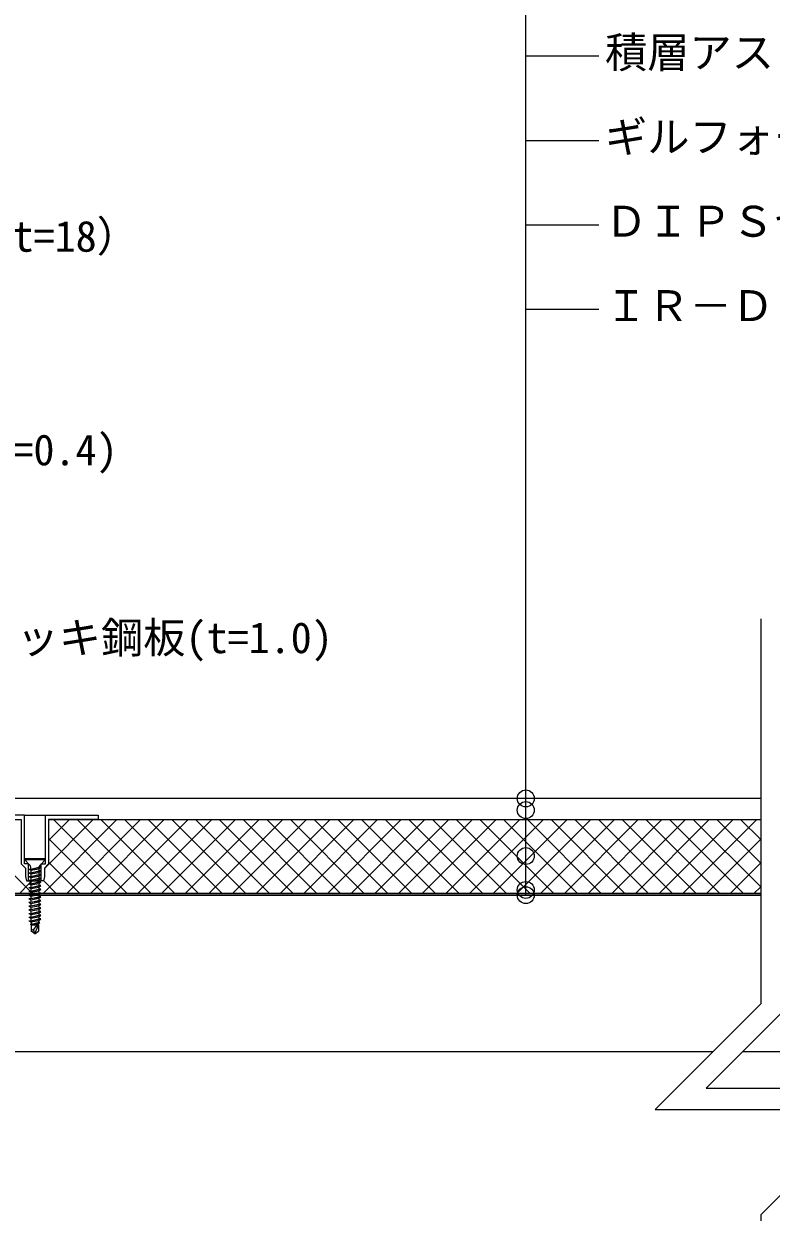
# Model space of a CAD drawing. Units: millimetres, scale not verified. Extents: x -1380 to 1380, y -955 to 955.
# Drawn here: x -19 to 335, y -256 to 307 of the extents above; entities that cross this region are included whole.
import ezdxf
from ezdxf.enums import TextEntityAlignment as Align

# ---------------------------------------------------------------- set-up
doc = ezdxf.new("R2010")
doc.units = ezdxf.units.MM
doc.header["$LTSCALE"] = 3
doc.linetypes.add('USER1', pattern=[9.525, 6.35, -3.175])
for name, color, linetype, lineweight in [('0-1_HATCH', 9, 'Continuous', 18), ('0-3_BOUSUI', 1, 'Continuous', 18), ('0-4_MOJI', 7, 'Continuous', 18), ('0-6_sunpo', 7, 'Continuous', 18), ('0-7_KANAMONO_SCREW', 4, 'Continuous', 18), ('0-8_dannnetu', 6, 'Continuous', 18), ('0-C_dekki', 3, 'USER1', 18), ('0-E_ZATU', 6, 'Continuous', 18)]:
    doc.layers.add(name, color=color, linetype=linetype, lineweight=lineweight)
doc.styles.add('ＭＳ ゴシック', font='')
doc.styles.get('ＭＳ ゴシック').set_extended_font_data('MS Gothic')

msp = doc.modelspace()

# ---------------------------------------------------------------- linework, layer by layer
at = {"layer": '0-1_HATCH'}
for p, q in [((-16.14, -103.923), (-50.065, -69.998)), ((-10.089, -104.998), (24.911, -69.998)), ((-9.445, -93.128), (13.686, -69.998)), ((-7.445, -79.903), (2.461, -69.998)), ((29.836, -104.998), (-5.164, -69.998)), ((1.137, -104.998), (36.137, -69.998)), ((41.061, -104.998), (6.061, -69.998)), ((12.362, -104.998), (47.362, -69.998)), ((52.286, -104.998), (17.286, -69.998)), ((23.587, -104.998), (58.587, -69.998)), ((63.512, -104.998), (28.512, -69.998)), ((34.812, -104.998), (69.812, -69.998)), ((74.737, -104.998), (39.737, -69.998)), ((46.038, -104.998), (81.038, -69.998)), ((85.962, -104.998), (50.962, -69.998)), ((57.263, -104.998), (92.263, -69.998)), ((97.188, -104.998), (62.188, -69.998)), ((68.488, -104.998), (103.488, -69.998)), ((108.413, -104.998), (73.413, -69.998)), ((79.714, -104.998), (114.714, -69.998)), ((119.638, -104.998), (84.638, -69.998)), ((90.939, -104.998), (125.939, -69.998)), ((130.864, -104.998), (95.864, -69.998)), ((102.164, -104.998), (137.164, -69.998)), ((142.089, -104.998), (107.089, -69.998)), ((113.39, -104.998), (148.39, -69.998)), ((153.314, -104.998), (118.314, -69.998)), ((124.615, -104.998), (159.615, -69.998)), ((164.54, -104.998), (129.54, -69.998)), ((135.84, -104.998), (170.84, -69.998)), ((175.765, -104.998), (140.765, -69.998)), ((147.066, -104.998), (182.066, -69.998)), ((186.99, -104.998), (151.99, -69.998)), ((158.291, -104.998), (193.291, -69.998)), ((198.216, -104.998), (163.216, -69.998)), ((169.516, -104.998), (204.516, -69.998)), ((209.441, -104.998), (174.441, -69.998)), ((180.742, -104.998), (215.742, -69.998)), ((220.666, -104.998), (185.666, -69.998)), ((191.967, -104.998), (226.967, -69.998)), ((231.892, -104.998), (196.892, -69.998)), ((203.192, -104.998), (238.192, -69.998)), ((243.117, -104.998), (208.117, -69.998)), ((214.418, -104.998), (249.418, -69.998)), ((254.342, -104.998), (219.342, -69.998)), ((225.643, -104.998), (260.643, -69.998)), ((265.568, -104.998), (230.568, -69.998)), ((236.868, -104.998), (271.868, -69.998)), ((276.793, -104.998), (241.793, -69.998)), ((248.094, -104.998), (283.094, -69.998)), ((288.018, -104.998), (253.018, -69.998)), ((259.319, -104.998), (294.319, -69.998)), ((299.244, -104.998), (264.244, -69.998)), ((270.544, -104.998), (305.544, -69.998)), ((310.469, -104.998), (275.469, -69.998)), ((281.77, -104.998), (316.77, -69.998)), ((321.694, -104.998), (286.694, -69.998)), ((292.995, -104.998), (327.995, -69.998)), ((329.868, -101.946), (297.919, -69.998)), ((329.868, -90.721), (309.145, -69.998)), ((329.868, -79.495), (320.37, -69.998)), ((18.611, -104.998), (-7.445, -78.942)), ((304.22, -104.998), (329.868, -79.35)), ((7.385, -104.998), (-7.445, -90.167)), ((315.445, -104.998), (329.868, -90.575)), ((-21.314, -104.998), (-16.759, -100.442)), ((-16.739, -100.423), (-15.795, -99.478)), ((-15.795, -99.478), (-15.314, -98.998)), ((-3.84, -104.998), (-9.924, -98.914)), ((-15.065, -104.998), (-15.795, -104.268)), ((326.671, -104.998), (329.868, -101.8))]:
    msp.add_line(p, q, dxfattribs=at)
at = {"layer": '0-3_BOUSUI'}
msp.add_lwpolyline([(329.868, -59.998), (-245.808, -59.998), (-289.95, -15.855), (-289.95, 151.645), (-305.808, 166.884), (-605.35, 166.902)], dxfattribs=at)
at = {"layer": '0-4_MOJI'}
for p, q in [((218.579, -105.811), (218.579, 331.672)), ((218.579, 291.672), (253.155, 291.672)), ((218.579, 251.672), (253.155, 251.672)), ((218.579, 211.672), (253.155, 211.672)), ((218.579, 171.672), (253.155, 171.672))]:
    msp.add_line(p, q, dxfattribs=at)
for centre in [(218.579, -59.998), (218.579, -65.529), (218.579, -87.283), (218.579, -103.347), (218.579, -105.811)]:
    msp.add_circle(centre, 4, dxfattribs=at)
at = {"layer": '0-6_sunpo'}
for points in [[(329.868, 24.995), (329.868, -157.294), (279.868, -207.294), (379.868, -207.294), (329.868, -257.294), (329.868, -522.198)], [(339.868, 24.995), (339.868, -161.436), (304.01, -197.294), (404.01, -197.294), (339.868, -261.436), (339.868, -522.198)]]:
    msp.add_lwpolyline(points, dxfattribs=at)
at = {"layer": '0-7_KANAMONO_SCREW'}
for p, q in [((-18.945, -88.498), (-8.945, -88.498)), ((-18.945, -88.998), (-18.945, -88.498)), ((-18.945, -88.998), (-16.525, -91.418)), ((-8.945, -88.998), (-8.945, -88.498)), ((-16.795, -93.423), (-15.795, -93.963)), ((-16.795, -95.173), (-15.795, -95.713)), ((-15.945, -92.548), (-16.006, -92.317)), ((-15.945, -92.548), (-15.795, -92.548)), ((-15.795, -93.423), (-12.095, -92.548)), ((-15.795, -93.423), (-15.795, -92.548)), ((-15.795, -93.963), (-15.795, -95.173)), ((-15.795, -95.173), (-12.095, -94.298)), ((-11.095, -92.548), (-12.095, -92.548)), ((-12.095, -93.298), (-12.095, -94.298)), ((-11.095, -94.298), (-12.095, -94.298)), ((-12.095, -95.048), (-12.095, -96.048)), ((-11.945, -92.548), (-11.883, -92.317)), ((-16.795, -96.923), (-15.795, -97.463)), ((-16.795, -98.673), (-15.795, -99.213)), ((-16.795, -100.423), (-15.795, -100.963)), ((-15.795, -95.713), (-15.795, -96.923)), ((-15.795, -96.923), (-12.095, -96.048)), ((-15.795, -97.463), (-12.095, -96.798)), ((-15.795, -97.463), (-15.795, -98.673)), ((-15.795, -98.673), (-12.095, -97.798)), ((-15.795, -99.213), (-15.795, -100.423)), ((-15.795, -100.423), (-12.095, -99.548)), ((-15.795, -100.963), (-15.795, -102.173)), ((-15.795, -102.173), (-12.095, -101.298)), ((-12.095, -96.798), (-11.095, -96.048)), ((-11.095, -96.048), (-12.095, -96.048)), ((-12.095, -96.798), (-12.095, -97.798)), ((-11.095, -97.798), (-12.095, -97.798)), ((-12.095, -98.548), (-12.095, -99.548)), ((-11.095, -99.548), (-12.095, -99.548)), ((-12.095, -100.298), (-12.095, -101.298)), ((-11.095, -101.298), (-12.095, -101.298)), ((-16.795, -102.173), (-15.795, -102.713)), ((-16.795, -103.923), (-15.795, -104.463)), ((-16.795, -105.673), (-15.795, -106.213)), ((-15.795, -102.713), (-15.795, -103.923)), ((-15.795, -103.923), (-12.095, -103.048)), ((-15.795, -104.463), (-15.795, -105.673)), ((-15.795, -105.673), (-12.095, -104.798)), ((-15.795, -106.213), (-15.795, -107.423)), ((-15.795, -107.423), (-12.095, -106.548)), ((-12.095, -102.048), (-12.095, -103.048)), ((-11.095, -103.048), (-12.095, -103.048)), ((-12.095, -103.798), (-12.095, -104.798)), ((-11.095, -104.798), (-12.095, -104.798)), ((-12.095, -105.548), (-12.095, -106.548)), ((-11.095, -106.548), (-12.095, -106.548)), ((-16.795, -107.423), (-15.795, -107.963)), ((-16.795, -109.173), (-15.795, -109.173)), ((-16.795, -109.173), (-15.795, -109.713)), ((-16.795, -110.923), (-15.795, -110.923)), ((-16.795, -110.923), (-15.795, -111.463)), ((-15.795, -107.963), (-15.795, -109.173)), ((-15.795, -109.173), (-11.095, -108.298)), ((-15.795, -109.173), (-12.095, -108.298)), ((-15.795, -109.713), (-12.095, -109.048)), ((-15.795, -109.713), (-15.795, -110.923)), ((-15.795, -110.923), (-11.095, -110.048)), ((-15.795, -110.923), (-12.095, -110.048)), ((-15.795, -111.463), (-12.095, -110.798)), ((-15.795, -111.463), (-15.795, -112.673)), ((-15.795, -112.673), (-11.095, -111.798)), ((-15.795, -112.673), (-12.095, -111.798)), ((-12.095, -107.298), (-12.095, -108.298)), ((-11.095, -108.298), (-12.095, -108.298)), ((-12.095, -109.048), (-11.095, -108.298)), ((-12.095, -109.048), (-12.095, -110.048)), ((-11.095, -110.048), (-12.095, -110.048)), ((-12.095, -110.798), (-11.095, -110.048)), ((-12.095, -110.798), (-12.095, -111.798)), ((-11.095, -111.798), (-12.095, -111.798)), ((-12.095, -112.548), (-11.095, -111.798)), ((-16.795, -112.673), (-15.795, -112.673)), ((-16.795, -114.423), (-15.795, -114.423)), ((-16.795, -114.423), (-15.795, -114.963)), ((-16.795, -116.173), (-15.795, -116.173)), ((-16.795, -116.173), (-15.795, -116.713)), ((-16.795, -117.923), (-15.795, -117.923)), ((-16.795, -117.923), (-15.795, -118.463)), ((-15.795, -113.213), (-15.795, -114.423)), ((-15.795, -114.423), (-11.095, -113.548)), ((-15.795, -114.423), (-12.095, -113.548)), ((-15.795, -114.963), (-12.095, -114.298)), ((-15.795, -114.963), (-15.795, -116.173)), ((-15.795, -116.173), (-11.095, -115.298)), ((-15.795, -116.173), (-12.095, -115.298)), ((-15.795, -116.713), (-12.095, -116.048)), ((-15.795, -116.713), (-15.795, -117.923)), ((-15.795, -117.923), (-11.095, -117.048)), ((-15.795, -117.923), (-12.095, -117.048)), ((-15.795, -118.463), (-12.095, -117.798)), ((-12.095, -117.798), (-12.417, -118.798)), ((-11.095, -113.548), (-12.095, -113.548)), ((-12.095, -114.298), (-11.095, -113.548)), ((-12.095, -114.298), (-12.095, -115.298)), ((-11.095, -115.298), (-12.095, -115.298)), ((-12.095, -116.048), (-11.095, -115.298)), ((-12.095, -116.048), (-12.095, -117.048)), ((-11.095, -117.048), (-12.095, -117.048)), ((-12.095, -117.798), (-11.095, -117.048)), ((-16.177, -119.498), (-15.377, -119.93)), ((-15.795, -118.463), (-15.377, -119.498)), ((-15.695, -119.93), (-15.695, -122.872)), ((-15.695, -119.93), (-12.195, -119.93)), ((-13.945, -124.098), (-15.695, -122.872)), ((-15.377, -119.498), (-11.617, -118.798)), ((-15.377, -119.93), (-12.417, -119.398)), ((-13.945, -124.098), (-14.686, -122.094)), ((-13.945, -124.098), (-12.195, -122.872)), ((-12.417, -119.398), (-12.417, -119.93))]:
    msp.add_line(p, q, dxfattribs=at)
for points in [[(-18.945, -88.998), (-8.945, -88.998), (-11.365, -91.418)], [(-16.795, -93.423), (-15.795, -93.423), (-11.095, -92.548)], [(-16.795, -95.173), (-15.795, -95.173), (-11.095, -94.298)], [(-15.795, -93.963), (-12.095, -93.298), (-11.095, -92.548)], [(-15.795, -95.713), (-12.095, -95.048), (-11.095, -94.298)], [(-16.795, -96.923), (-15.795, -96.923), (-11.095, -96.048)], [(-16.795, -98.673), (-15.795, -98.673), (-11.095, -97.798)], [(-16.795, -100.423), (-15.795, -100.423), (-11.095, -99.548)], [(-16.795, -102.173), (-15.795, -102.173), (-11.095, -101.298)], [(-15.795, -99.213), (-12.095, -98.548), (-11.095, -97.798)], [(-15.795, -100.963), (-12.095, -100.298), (-11.095, -99.548)], [(-15.795, -102.713), (-12.095, -102.048), (-11.095, -101.298)], [(-16.795, -103.923), (-15.795, -103.923), (-11.095, -103.048)], [(-16.795, -105.673), (-15.795, -105.673), (-11.095, -104.798)], [(-16.795, -107.423), (-15.795, -107.423), (-11.095, -106.548)], [(-15.795, -104.463), (-12.095, -103.798), (-11.095, -103.048)], [(-15.795, -106.213), (-12.095, -105.548), (-11.095, -104.798)], [(-15.795, -107.963), (-12.095, -107.298), (-11.095, -106.548)], [(-16.795, -112.673), (-15.795, -113.213), (-12.095, -112.548), (-12.095, -113.548)], [(-16.177, -119.498), (-15.377, -119.498), (-12.417, -118.798)], [(-13.945, -124.098), (-12.195, -119.93), (-12.195, -122.872)], [(-12.417, -119.398), (-11.617, -118.798), (-12.417, -118.798)]]:
    msp.add_lwpolyline(points, dxfattribs=at)
for centre, radius, start, end in [((-17.939, -92.832), 2, 14.93142, 45), ((-9.951, -92.832), 2, 135, 165.06858), ((-13.945, -124.098), 2.136, 110.30447, 145), ((-9.877, -125.115), 5.679, 114.08593, 147.8643)]:
    msp.add_arc(centre, radius, start, end, dxfattribs=at)
at = {"layer": '0-8_dannnetu'}
for p, q in [((-7.445, -69.998), (329.868, -69.998)), ((-154.95, -104.998), (329.868, -104.998)), ((-154.95, -104.998), (329.868, -104.998))]:
    msp.add_line(p, q, dxfattribs=at)
at = {"layer": '0-C_dekki', "linetype": 'Continuous'}
for p, q in [((329.868, -104.998), (-344.95, -104.998)), ((329.868, -105.998), (-344.95, -105.998)), ((307.164, -179.998), (-249.95, -179.998)), ((685.05, -179.998), (321.307, -179.998))]:
    msp.add_line(p, q, dxfattribs=at)
at = {"layer": '0-E_ZATU'}
for p, q in [((-18.945, -67.998), (-8.945, -67.998)), ((-16.945, -98.998), (-10.945, -98.998))]:
    msp.add_line(p, q, dxfattribs=at)
for points in [[(-16.945, -90.998), (-18.945, -90.998), (-18.945, -67.998), (-43.945, -67.998), (-43.945, -69.998), (-20.445, -69.998), (-20.445, -90.998), (-18.445, -92.998), (-18.445, -96.998), (-17.945, -98.998), (-16.945, -98.998)], [(-10.945, -90.998), (-8.945, -90.998), (-8.945, -67.998), (16.055, -67.998), (16.055, -69.998), (-7.445, -69.998), (-7.445, -90.998), (-9.445, -92.998), (-9.445, -96.998), (-9.945, -98.998), (-10.945, -98.998)]]:
    msp.add_lwpolyline(points, close=True, dxfattribs=at)

# ---------------------------------------------------------------- texts
at = {"layer": '0-4_MOJI', "style": 'ＭＳ ゴシック'}
for s, p in [('積層アスファルト防水層', (256.155, 281.672)), ('ギルフォームＷ（t=35）', (256.155, 241.672)), ('ＤＩＰＳセメントＥＦ\u30000.35kg/m2\u3000ディスク併用', (256.155, 201.672)), ('硬質木片セメント板（t=18）', (-224.52, 194.567)), ('ＩＲ－ＤＩＰ７５０', (256.155, 161.672)), ('溶融亜鉛メッキ鋼板(t=0.4)', (-224.52, 93.39)), ('溶融亜鉛メッキ鋼板(t=1.0)', (-122.593, 4.419))]:
    msp.add_text(s, height=14.66, dxfattribs=at).set_placement(p, align=Align.BOTTOM_LEFT)

doc.saveas('drawing.dxf')
